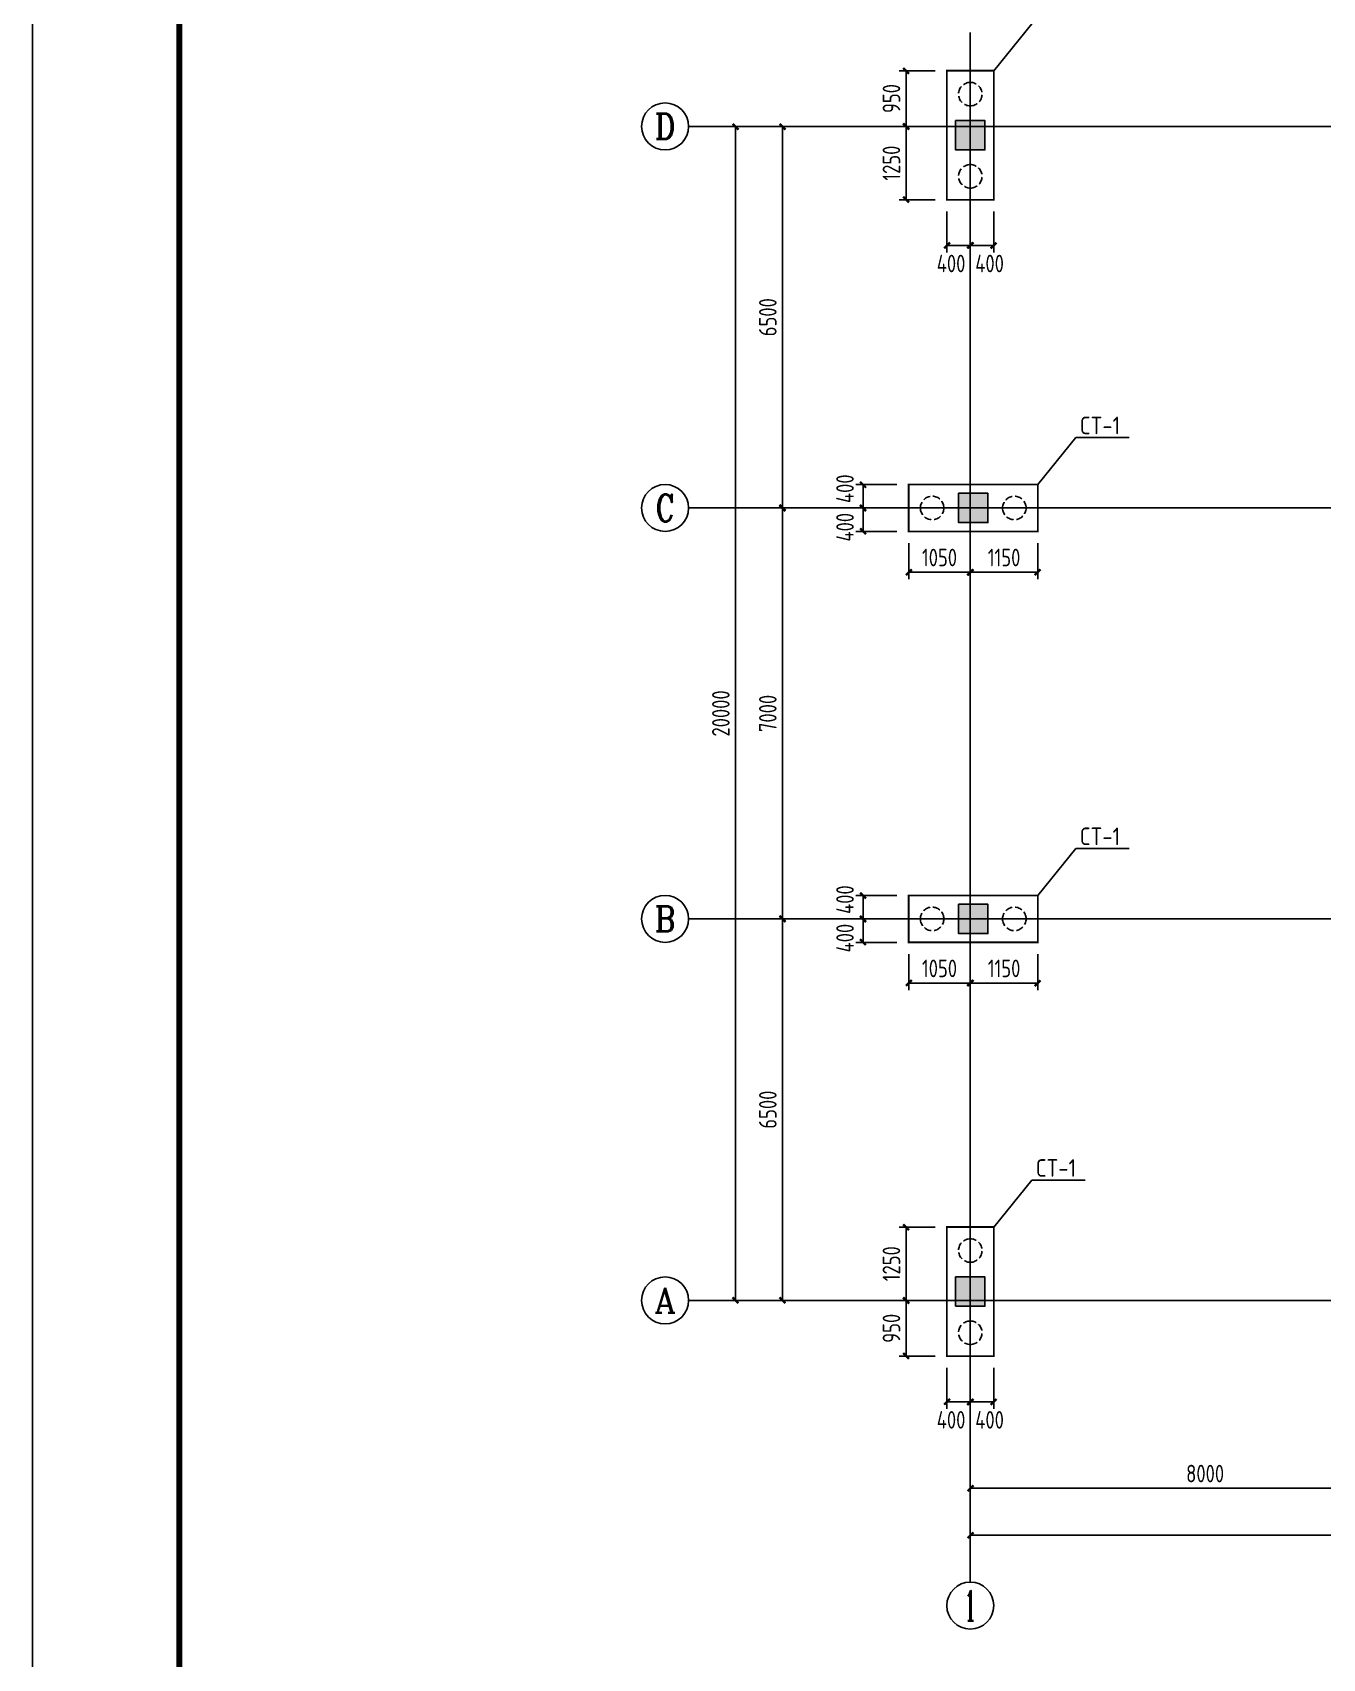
# Model space of a CAD drawing. Header units: millimetres. Extents: x 866561 to 877878, y 40199 to 44891.
# Drawn here: x 868454 to 868673.8, y 40424.7 to 40701.8 of the extents above; entities that cross this region are included whole.
import ezdxf
from ezdxf.enums import TextEntityAlignment as Align

# ---------------------------------------------------------------- set-up
doc = ezdxf.new("R2010")
doc.units = ezdxf.units.MM
doc.header["$LTSCALE"] = 1000
doc.header["$MEASUREMENT"] = 0
doc.linetypes.add('DASH', pattern=[0.35, 0.25, -0.1])
doc.linetypes.add('DOTE', pattern=[2.42, 2, -0.2, 0.02, -0.2])
for name, color, linetype in [('1507', 6, 'Continuous'), ('AXIS', 3, 'Continuous'), ('AXIS_TEXT', 7, 'Continuous'), ('DIM', 7, 'Continuous'), ('DOTE', 1, 'DOTE'), ('柱', 2, 'Continuous')]:
    doc.layers.add(name, color=color, linetype=linetype)
doc.layers.add('承台基础', color=23, linetype='Continuous', lineweight=18)
doc.styles.add('_TCH_AXIS', font='COMPLEX', dxfattribs={"bigfont": 'GBCBIG'})
doc.styles.add('COMPLEX', font='COMPLEX')
doc.styles.add('GBHZ', font='gbenor.shx', dxfattribs={"width": 0.9, "bigfont": 'gbcbig.shx'})
doc.styles.get("Standard").update_dxf_attribs({"font": 'gbenor.shx', "bigfont": 'gbcbig.shx'})
doc.dimstyles.new('Y100', dxfattribs={"dimscale": 0, "dimtxt": 3, "dimasz": 0.01, "dimexe": 1.2, "dimexo": 2, "dimgap": 1, "dimtad": 1, "dimdec": 0, "dimlfac": 100, "dimzin": 0, "dimdsep": 46, "dimtxsty": 'GBHZ', "dimblk": 'DX', "dimcen": 0.09, "dimdle": 1, "dimclrd": 7, "dimclre": 7, "dimclrt": 7, "dimadec": 0, "dimazin": 0, "dimtfac": 1, "dimtdec": 0, "dimtix": 1, "dimtmove": 2, "dimatfit": 3, "dimldrblk": 'DX', "dimfxl": 0, "dimtolj": 1, "dimtzin": 0, "dimarcsym": 0})

# ---------------------------------------------------------------- blocks, each defined once
blk = doc.blocks.new('_AXISO')
blk.add_circle((0, 0), 0.5)
at = {"layer": 'AXIS_TEXT', "style": 'COMPLEX', "width": 1.041667}
blk.add_attdef('A', text='', height=0.56, dxfattribs=at).set_placement((-0.25, -0.28), (0.25, -0.28), align=Align.FIT)
blk = doc.blocks.new('DX')
at = {"color": 0, "linetype": 'ByBlock', "const_width": 40}
blk.add_lwpolyline([(-54, -51), (46, 49)], dxfattribs=at)
blk = doc.blocks.new('*D1801')
at = {"layer": 'Defpoints', "color": 0, "transparency": 16777216}
for p in [(868613.77, 40469.75), (868693.77, 40469.75), (868693.77, 40453.75)]:
    blk.add_point(p, dxfattribs=at)
at = {"layer": 'dim', "color": 7, "lineweight": -2, "transparency": 16777216}
for p, q in [((868613.77, 40467.75), (868613.77, 40452.55)), ((868693.77, 40467.75), (868693.77, 40452.55)), ((868613.78, 40453.75), (868693.76, 40453.75))]:
    blk.add_line(p, q, dxfattribs=at)
at = {"layer": 'dim', "color": 7, "lineweight": -2, "transparency": 16777216, "xscale": 0.01, "yscale": 0.01, "zscale": 0.01, "rotation": 180}
blk.add_blockref('DX', (868613.77, 40453.75), dxfattribs=at)
at = {"layer": 'dim', "color": 7, "lineweight": -2, "transparency": 16777216, "xscale": 0.01, "yscale": 0.01, "zscale": 0.01}
blk.add_blockref('DX', (868693.77, 40453.75), dxfattribs=at)
at = {"layer": 'dim', "color": 7, "transparency": 16777216, "insert": (868653.77, 40456.25), "char_height": 3, "attachment_point": 5, "style": 'GBHZ'}
blk.add_mtext('\\A1;8000', dxfattribs=at)
blk = doc.blocks.new('*D1792')
at = {"layer": 'Defpoints', "color": 0, "transparency": 16777216}
for p in [(868613.77, 40469.75), (869093.77, 40469.75), (868613.77, 40445.75)]:
    blk.add_point(p, dxfattribs=at)
at = {"layer": 'dim', "color": 7, "lineweight": -2, "transparency": 16777216}
for p, q in [((868613.77, 40467.75), (868613.77, 40444.55)), ((869093.77, 40467.75), (869093.77, 40444.55)), ((869093.76, 40445.75), (868613.78, 40445.75))]:
    blk.add_line(p, q, dxfattribs=at)
at = {"layer": 'dim', "color": 7, "lineweight": -2, "transparency": 16777216, "xscale": 0.01, "yscale": 0.01, "zscale": 0.01, "rotation": 180}
blk.add_blockref('DX', (868613.77, 40445.75), dxfattribs=at)
at = {"layer": 'dim', "color": 7, "lineweight": -2, "transparency": 16777216, "xscale": 0.01, "yscale": 0.01, "zscale": 0.01}
blk.add_blockref('DX', (869093.77, 40445.75), dxfattribs=at)
at = {"layer": 'dim', "color": 7, "transparency": 16777216, "insert": (868853.77, 40448.25), "char_height": 3, "attachment_point": 5, "style": 'GBHZ'}
blk.add_mtext('\\A1;48000', dxfattribs=at)
blk = doc.blocks.new('*D1793')
at = {"layer": 'Defpoints', "color": 0, "transparency": 16777216}
for p in [(868581.77, 40550.75), (868597.77, 40550.75), (868597.77, 40485.75)]:
    blk.add_point(p, dxfattribs=at)
at = {"layer": 'dim', "color": 7, "lineweight": -2, "transparency": 16777216}
for p, q in [((868595.77, 40550.75), (868580.57, 40550.75)), ((868581.77, 40485.76), (868581.77, 40550.74)), ((868595.77, 40485.75), (868580.57, 40485.75))]:
    blk.add_line(p, q, dxfattribs=at)
at = {"layer": 'dim', "color": 7, "lineweight": -2, "transparency": 16777216, "xscale": 0.01, "yscale": 0.01, "zscale": 0.01}
for p, rotation in [((868581.77, 40550.75), 90), ((868581.77, 40485.75), 270)]:
    blk.add_blockref('DX', p, dxfattribs=dict(at, rotation=rotation))
at = {"layer": 'dim', "color": 7, "transparency": 16777216, "insert": (868579.27, 40518.25), "char_height": 3, "attachment_point": 5, "rotation": 90, "style": 'GBHZ'}
blk.add_mtext('\\A1;6500', dxfattribs=at)
blk = doc.blocks.new('*D1794')
at = {"layer": 'Defpoints', "color": 0, "transparency": 16777216}
for p in [(868581.77, 40620.75), (868597.77, 40620.75), (868597.77, 40550.75)]:
    blk.add_point(p, dxfattribs=at)
at = {"layer": 'dim', "color": 7, "lineweight": -2, "transparency": 16777216}
for p, q in [((868595.77, 40620.75), (868580.57, 40620.75)), ((868581.77, 40550.76), (868581.77, 40620.74)), ((868595.77, 40550.75), (868580.57, 40550.75))]:
    blk.add_line(p, q, dxfattribs=at)
at = {"layer": 'dim', "color": 7, "lineweight": -2, "transparency": 16777216, "xscale": 0.01, "yscale": 0.01, "zscale": 0.01}
for p, rotation in [((868581.77, 40620.75), 90), ((868581.77, 40550.75), 270)]:
    blk.add_blockref('DX', p, dxfattribs=dict(at, rotation=rotation))
at = {"layer": 'dim', "color": 7, "transparency": 16777216, "insert": (868579.27, 40585.75), "char_height": 3, "attachment_point": 5, "rotation": 90, "style": 'GBHZ'}
blk.add_mtext('\\A1;7000', dxfattribs=at)
blk = doc.blocks.new('*D1795')
at = {"layer": 'Defpoints', "color": 0, "transparency": 16777216}
for p in [(868581.77, 40685.75), (868597.77, 40685.75), (868597.77, 40620.75)]:
    blk.add_point(p, dxfattribs=at)
at = {"layer": 'dim', "color": 7, "lineweight": -2, "transparency": 16777216}
for p, q in [((868595.77, 40685.75), (868580.57, 40685.75)), ((868581.77, 40620.76), (868581.77, 40685.74)), ((868595.77, 40620.75), (868580.57, 40620.75))]:
    blk.add_line(p, q, dxfattribs=at)
at = {"layer": 'dim', "color": 7, "lineweight": -2, "transparency": 16777216, "xscale": 0.01, "yscale": 0.01, "zscale": 0.01}
for p, rotation in [((868581.77, 40685.75), 90), ((868581.77, 40620.75), 270)]:
    blk.add_blockref('DX', p, dxfattribs=dict(at, rotation=rotation))
at = {"layer": 'dim', "color": 7, "transparency": 16777216, "insert": (868579.27, 40653.25), "char_height": 3, "attachment_point": 5, "rotation": 90, "style": 'GBHZ'}
blk.add_mtext('\\A1;6500', dxfattribs=at)
blk = doc.blocks.new('*D1796')
at = {"layer": 'Defpoints', "color": 0, "transparency": 16777216}
for p in [(868597.77, 40685.75), (868573.77, 40485.75), (868597.77, 40485.75)]:
    blk.add_point(p, dxfattribs=at)
at = {"layer": 'dim', "color": 7, "lineweight": -2, "transparency": 16777216}
for p, q in [((868595.77, 40685.75), (868572.57, 40685.75)), ((868573.77, 40685.74), (868573.77, 40485.76)), ((868595.77, 40485.75), (868572.57, 40485.75))]:
    blk.add_line(p, q, dxfattribs=at)
at = {"layer": 'dim', "color": 7, "lineweight": -2, "transparency": 16777216, "xscale": 0.01, "yscale": 0.01, "zscale": 0.01}
for p, rotation in [((868573.77, 40685.75), 90), ((868573.77, 40485.75), 270)]:
    blk.add_blockref('DX', p, dxfattribs=dict(at, rotation=rotation))
at = {"layer": 'dim', "color": 7, "transparency": 16777216, "insert": (868571.27, 40585.75), "char_height": 3, "attachment_point": 5, "rotation": 90, "style": 'GBHZ'}
blk.add_mtext('\\A1;20000', dxfattribs=at)
blk = doc.blocks.new('*D1810')
at = {"layer": 'Defpoints', "color": 0, "transparency": 16777216}
for p in [(868595.49, 40550.75), (868603.27, 40550.75), (868603.27, 40546.75)]:
    blk.add_point(p, dxfattribs=at)
at = {"layer": 'DIM', "color": 7, "lineweight": -2, "transparency": 16777216}
for p, q in [((868601.27, 40550.75), (868594.29, 40550.75)), ((868595.49, 40546.76), (868595.49, 40550.74)), ((868601.27, 40546.75), (868594.29, 40546.75))]:
    blk.add_line(p, q, dxfattribs=at)
at = {"layer": 'DIM', "color": 7, "lineweight": -2, "transparency": 16777216, "xscale": 0.01, "yscale": 0.01, "zscale": 0.01}
for p, rotation in [((868595.49, 40550.75), 90), ((868595.49, 40546.75), 270)]:
    blk.add_blockref('DX', p, dxfattribs=dict(at, rotation=rotation))
at = {"layer": 'DIM', "color": 7, "transparency": 16777216, "insert": (868592.42, 40547.47), "char_height": 3, "attachment_point": 5, "rotation": 90, "style": 'GBHZ'}
blk.add_mtext('\\A1;400', dxfattribs=at)
blk = doc.blocks.new('*D1811')
at = {"layer": 'Defpoints', "color": 0, "transparency": 16777216}
for p in [(868603.27, 40554.75), (868595.49, 40550.75), (868603.27, 40550.75)]:
    blk.add_point(p, dxfattribs=at)
at = {"layer": 'DIM', "color": 7, "lineweight": -2, "transparency": 16777216}
for p, q in [((868601.27, 40554.75), (868594.29, 40554.75)), ((868595.49, 40554.74), (868595.49, 40550.76)), ((868601.27, 40550.75), (868594.29, 40550.75))]:
    blk.add_line(p, q, dxfattribs=at)
at = {"layer": 'DIM', "color": 7, "lineweight": -2, "transparency": 16777216, "xscale": 0.01, "yscale": 0.01, "zscale": 0.01}
for p, rotation in [((868595.49, 40554.75), 90), ((868595.49, 40550.75), 270)]:
    blk.add_blockref('DX', p, dxfattribs=dict(at, rotation=rotation))
at = {"layer": 'DIM', "color": 7, "transparency": 16777216, "insert": (868592.42, 40554.03), "char_height": 3, "attachment_point": 5, "rotation": 90, "style": 'GBHZ'}
blk.add_mtext('\\A1;400', dxfattribs=at)
blk = doc.blocks.new('*D1812')
at = {"layer": 'Defpoints', "color": 0, "transparency": 16777216}
for p in [(868603.27, 40546.75), (868613.77, 40546.75), (868613.77, 40539.81)]:
    blk.add_point(p, dxfattribs=at)
at = {"layer": 'DIM', "color": 7, "lineweight": -2, "transparency": 16777216}
for p, q in [((868603.27, 40544.75), (868603.27, 40538.61)), ((868613.77, 40544.75), (868613.77, 40538.61)), ((868603.28, 40539.81), (868613.76, 40539.81))]:
    blk.add_line(p, q, dxfattribs=at)
at = {"layer": 'DIM', "color": 7, "lineweight": -2, "transparency": 16777216, "xscale": 0.01, "yscale": 0.01, "zscale": 0.01, "rotation": 180}
blk.add_blockref('DX', (868603.27, 40539.81), dxfattribs=at)
at = {"layer": 'DIM', "color": 7, "lineweight": -2, "transparency": 16777216, "xscale": 0.01, "yscale": 0.01, "zscale": 0.01}
blk.add_blockref('DX', (868613.77, 40539.81), dxfattribs=at)
at = {"layer": 'DIM', "color": 7, "transparency": 16777216, "insert": (868608.52, 40542.31), "char_height": 3, "attachment_point": 5, "style": 'GBHZ'}
blk.add_mtext('\\A1;1050', dxfattribs=at)
blk = doc.blocks.new('*D1813')
at = {"layer": 'Defpoints', "color": 0, "transparency": 16777216}
for p in [(868613.77, 40546.75), (868625.27, 40546.75), (868625.27, 40539.81)]:
    blk.add_point(p, dxfattribs=at)
at = {"layer": 'DIM', "color": 7, "lineweight": -2, "transparency": 16777216}
for p, q in [((868613.77, 40544.75), (868613.77, 40538.61)), ((868625.27, 40544.75), (868625.27, 40538.61)), ((868613.78, 40539.81), (868625.26, 40539.81))]:
    blk.add_line(p, q, dxfattribs=at)
at = {"layer": 'DIM', "color": 7, "lineweight": -2, "transparency": 16777216, "xscale": 0.01, "yscale": 0.01, "zscale": 0.01, "rotation": 180}
blk.add_blockref('DX', (868613.77, 40539.81), dxfattribs=at)
at = {"layer": 'DIM', "color": 7, "lineweight": -2, "transparency": 16777216, "xscale": 0.01, "yscale": 0.01, "zscale": 0.01}
blk.add_blockref('DX', (868625.27, 40539.81), dxfattribs=at)
at = {"layer": 'DIM', "color": 7, "transparency": 16777216, "insert": (868619.52, 40542.31), "char_height": 3, "attachment_point": 5, "style": 'GBHZ'}
blk.add_mtext('\\A1;1150', dxfattribs=at)
blk = doc.blocks.new('*D1814')
at = {"layer": 'Defpoints', "color": 0, "transparency": 16777216}
for p in [(868613.77, 40476.25), (868617.77, 40476.25), (868613.77, 40468.47)]:
    blk.add_point(p, dxfattribs=at)
at = {"layer": 'DIM', "color": 7, "lineweight": -2, "transparency": 16777216}
for p, q in [((868613.77, 40474.25), (868613.77, 40467.27)), ((868617.77, 40474.25), (868617.77, 40467.27)), ((868617.76, 40468.47), (868613.78, 40468.47))]:
    blk.add_line(p, q, dxfattribs=at)
at = {"layer": 'DIM', "color": 7, "lineweight": -2, "transparency": 16777216, "xscale": 0.01, "yscale": 0.01, "zscale": 0.01, "rotation": 180}
blk.add_blockref('DX', (868613.77, 40468.47), dxfattribs=at)
at = {"layer": 'DIM', "color": 7, "lineweight": -2, "transparency": 16777216, "xscale": 0.01, "yscale": 0.01, "zscale": 0.01}
blk.add_blockref('DX', (868617.77, 40468.47), dxfattribs=at)
at = {"layer": 'DIM', "color": 7, "transparency": 16777216, "insert": (868617.05, 40465.4), "char_height": 3, "attachment_point": 5, "style": 'GBHZ'}
blk.add_mtext('\\A1;400', dxfattribs=at)
blk = doc.blocks.new('*D1815')
at = {"layer": 'Defpoints', "color": 0, "transparency": 16777216}
for p in [(868609.77, 40476.25), (868613.77, 40476.25), (868613.77, 40468.47)]:
    blk.add_point(p, dxfattribs=at)
at = {"layer": 'DIM', "color": 7, "lineweight": -2, "transparency": 16777216}
for p, q in [((868609.77, 40474.25), (868609.77, 40467.27)), ((868613.77, 40474.25), (868613.77, 40467.27)), ((868609.78, 40468.47), (868613.76, 40468.47))]:
    blk.add_line(p, q, dxfattribs=at)
at = {"layer": 'DIM', "color": 7, "lineweight": -2, "transparency": 16777216, "xscale": 0.01, "yscale": 0.01, "zscale": 0.01, "rotation": 180}
blk.add_blockref('DX', (868609.77, 40468.47), dxfattribs=at)
at = {"layer": 'DIM', "color": 7, "lineweight": -2, "transparency": 16777216, "xscale": 0.01, "yscale": 0.01, "zscale": 0.01}
blk.add_blockref('DX', (868613.77, 40468.47), dxfattribs=at)
at = {"layer": 'DIM', "color": 7, "transparency": 16777216, "insert": (868610.49, 40465.4), "char_height": 3, "attachment_point": 5, "style": 'GBHZ'}
blk.add_mtext('\\A1;400', dxfattribs=at)
blk = doc.blocks.new('*D1816')
at = {"layer": 'Defpoints', "color": 0, "transparency": 16777216}
for p in [(868602.83, 40485.75), (868609.77, 40485.75), (868609.77, 40476.25)]:
    blk.add_point(p, dxfattribs=at)
at = {"layer": 'DIM', "color": 7, "lineweight": -2, "transparency": 16777216}
for p, q in [((868607.77, 40485.75), (868601.63, 40485.75)), ((868602.83, 40476.26), (868602.83, 40485.74)), ((868607.77, 40476.25), (868601.63, 40476.25))]:
    blk.add_line(p, q, dxfattribs=at)
at = {"layer": 'DIM', "color": 7, "lineweight": -2, "transparency": 16777216, "xscale": 0.01, "yscale": 0.01, "zscale": 0.01}
for p, rotation in [((868602.83, 40485.75), 90), ((868602.83, 40476.25), 270)]:
    blk.add_blockref('DX', p, dxfattribs=dict(at, rotation=rotation))
at = {"layer": 'DIM', "color": 7, "transparency": 16777216, "insert": (868600.33, 40481), "char_height": 3, "attachment_point": 5, "rotation": 90, "style": 'GBHZ'}
blk.add_mtext('\\A1;950', dxfattribs=at)
blk = doc.blocks.new('*D1817')
at = {"layer": 'Defpoints', "color": 0, "transparency": 16777216}
for p in [(868602.83, 40498.25), (868609.77, 40498.25), (868609.77, 40485.75)]:
    blk.add_point(p, dxfattribs=at)
at = {"layer": 'DIM', "color": 7, "lineweight": -2, "transparency": 16777216}
for p, q in [((868607.77, 40498.25), (868601.63, 40498.25)), ((868602.83, 40485.76), (868602.83, 40498.24)), ((868607.77, 40485.75), (868601.63, 40485.75))]:
    blk.add_line(p, q, dxfattribs=at)
at = {"layer": 'DIM', "color": 7, "lineweight": -2, "transparency": 16777216, "xscale": 0.01, "yscale": 0.01, "zscale": 0.01}
for p, rotation in [((868602.83, 40498.25), 90), ((868602.83, 40485.75), 270)]:
    blk.add_blockref('DX', p, dxfattribs=dict(at, rotation=rotation))
at = {"layer": 'DIM', "color": 7, "transparency": 16777216, "insert": (868600.33, 40492), "char_height": 3, "attachment_point": 5, "rotation": 90, "style": 'GBHZ'}
blk.add_mtext('\\A1;1250', dxfattribs=at)
blk = doc.blocks.new('*D1842')
at = {"layer": 'Defpoints', "color": 0, "transparency": 16777216}
for p in [(868595.49, 40620.75), (868603.27, 40620.75), (868603.27, 40616.75)]:
    blk.add_point(p, dxfattribs=at)
at = {"layer": 'DIM', "color": 7, "lineweight": -2, "transparency": 16777216}
for p, q in [((868601.27, 40620.75), (868594.29, 40620.75)), ((868595.49, 40616.76), (868595.49, 40620.74)), ((868601.27, 40616.75), (868594.29, 40616.75))]:
    blk.add_line(p, q, dxfattribs=at)
at = {"layer": 'DIM', "color": 7, "lineweight": -2, "transparency": 16777216, "xscale": 0.01, "yscale": 0.01, "zscale": 0.01}
for p, rotation in [((868595.49, 40620.75), 90), ((868595.49, 40616.75), 270)]:
    blk.add_blockref('DX', p, dxfattribs=dict(at, rotation=rotation))
at = {"layer": 'DIM', "color": 7, "transparency": 16777216, "insert": (868592.42, 40617.47), "char_height": 3, "attachment_point": 5, "rotation": 90, "style": 'GBHZ'}
blk.add_mtext('\\A1;400', dxfattribs=at)
blk = doc.blocks.new('*D1843')
at = {"layer": 'Defpoints', "color": 0, "transparency": 16777216}
for p in [(868603.27, 40624.75), (868595.49, 40620.75), (868603.27, 40620.75)]:
    blk.add_point(p, dxfattribs=at)
at = {"layer": 'DIM', "color": 7, "lineweight": -2, "transparency": 16777216}
for p, q in [((868601.27, 40624.75), (868594.29, 40624.75)), ((868595.49, 40624.74), (868595.49, 40620.76)), ((868601.27, 40620.75), (868594.29, 40620.75))]:
    blk.add_line(p, q, dxfattribs=at)
at = {"layer": 'DIM', "color": 7, "lineweight": -2, "transparency": 16777216, "xscale": 0.01, "yscale": 0.01, "zscale": 0.01}
for p, rotation in [((868595.49, 40624.75), 90), ((868595.49, 40620.75), 270)]:
    blk.add_blockref('DX', p, dxfattribs=dict(at, rotation=rotation))
at = {"layer": 'DIM', "color": 7, "transparency": 16777216, "insert": (868592.42, 40624.03), "char_height": 3, "attachment_point": 5, "rotation": 90, "style": 'GBHZ'}
blk.add_mtext('\\A1;400', dxfattribs=at)
blk = doc.blocks.new('*D1844')
at = {"layer": 'Defpoints', "color": 0, "transparency": 16777216}
for p in [(868603.27, 40616.75), (868613.77, 40616.75), (868613.77, 40609.81)]:
    blk.add_point(p, dxfattribs=at)
at = {"layer": 'DIM', "color": 7, "lineweight": -2, "transparency": 16777216}
for p, q in [((868603.27, 40614.75), (868603.27, 40608.61)), ((868613.77, 40614.75), (868613.77, 40608.61)), ((868603.28, 40609.81), (868613.76, 40609.81))]:
    blk.add_line(p, q, dxfattribs=at)
at = {"layer": 'DIM', "color": 7, "lineweight": -2, "transparency": 16777216, "xscale": 0.01, "yscale": 0.01, "zscale": 0.01, "rotation": 180}
blk.add_blockref('DX', (868603.27, 40609.81), dxfattribs=at)
at = {"layer": 'DIM', "color": 7, "lineweight": -2, "transparency": 16777216, "xscale": 0.01, "yscale": 0.01, "zscale": 0.01}
blk.add_blockref('DX', (868613.77, 40609.81), dxfattribs=at)
at = {"layer": 'DIM', "color": 7, "transparency": 16777216, "insert": (868608.52, 40612.31), "char_height": 3, "attachment_point": 5, "style": 'GBHZ'}
blk.add_mtext('\\A1;1050', dxfattribs=at)
blk = doc.blocks.new('*D1845')
at = {"layer": 'Defpoints', "color": 0, "transparency": 16777216}
for p in [(868613.77, 40616.75), (868625.27, 40616.75), (868625.27, 40609.81)]:
    blk.add_point(p, dxfattribs=at)
at = {"layer": 'DIM', "color": 7, "lineweight": -2, "transparency": 16777216}
for p, q in [((868613.77, 40614.75), (868613.77, 40608.61)), ((868625.27, 40614.75), (868625.27, 40608.61)), ((868613.78, 40609.81), (868625.26, 40609.81))]:
    blk.add_line(p, q, dxfattribs=at)
at = {"layer": 'DIM', "color": 7, "lineweight": -2, "transparency": 16777216, "xscale": 0.01, "yscale": 0.01, "zscale": 0.01, "rotation": 180}
blk.add_blockref('DX', (868613.77, 40609.81), dxfattribs=at)
at = {"layer": 'DIM', "color": 7, "lineweight": -2, "transparency": 16777216, "xscale": 0.01, "yscale": 0.01, "zscale": 0.01}
blk.add_blockref('DX', (868625.27, 40609.81), dxfattribs=at)
at = {"layer": 'DIM', "color": 7, "transparency": 16777216, "insert": (868619.52, 40612.31), "char_height": 3, "attachment_point": 5, "style": 'GBHZ'}
blk.add_mtext('\\A1;1150', dxfattribs=at)
blk = doc.blocks.new('*D1854')
at = {"layer": 'Defpoints', "color": 0, "transparency": 16777216}
for p in [(868613.77, 40673.25), (868617.77, 40673.25), (868613.77, 40665.47)]:
    blk.add_point(p, dxfattribs=at)
at = {"layer": 'DIM', "color": 7, "lineweight": -2, "transparency": 16777216}
for p, q in [((868613.77, 40671.25), (868613.77, 40664.27)), ((868617.77, 40671.25), (868617.77, 40664.27)), ((868617.76, 40665.47), (868613.78, 40665.47))]:
    blk.add_line(p, q, dxfattribs=at)
at = {"layer": 'DIM', "color": 7, "lineweight": -2, "transparency": 16777216, "xscale": 0.01, "yscale": 0.01, "zscale": 0.01, "rotation": 180}
blk.add_blockref('DX', (868613.77, 40665.47), dxfattribs=at)
at = {"layer": 'DIM', "color": 7, "lineweight": -2, "transparency": 16777216, "xscale": 0.01, "yscale": 0.01, "zscale": 0.01}
blk.add_blockref('DX', (868617.77, 40665.47), dxfattribs=at)
at = {"layer": 'DIM', "color": 7, "transparency": 16777216, "insert": (868617.05, 40662.4), "char_height": 3, "attachment_point": 5, "style": 'GBHZ'}
blk.add_mtext('\\A1;400', dxfattribs=at)
blk = doc.blocks.new('*D1855')
at = {"layer": 'Defpoints', "color": 0, "transparency": 16777216}
for p in [(868609.77, 40673.25), (868613.77, 40673.25), (868613.77, 40665.47)]:
    blk.add_point(p, dxfattribs=at)
at = {"layer": 'DIM', "color": 7, "lineweight": -2, "transparency": 16777216}
for p, q in [((868609.77, 40671.25), (868609.77, 40664.27)), ((868613.77, 40671.25), (868613.77, 40664.27)), ((868609.78, 40665.47), (868613.76, 40665.47))]:
    blk.add_line(p, q, dxfattribs=at)
at = {"layer": 'DIM', "color": 7, "lineweight": -2, "transparency": 16777216, "xscale": 0.01, "yscale": 0.01, "zscale": 0.01, "rotation": 180}
blk.add_blockref('DX', (868609.77, 40665.47), dxfattribs=at)
at = {"layer": 'DIM', "color": 7, "lineweight": -2, "transparency": 16777216, "xscale": 0.01, "yscale": 0.01, "zscale": 0.01}
blk.add_blockref('DX', (868613.77, 40665.47), dxfattribs=at)
at = {"layer": 'DIM', "color": 7, "transparency": 16777216, "insert": (868610.49, 40662.4), "char_height": 3, "attachment_point": 5, "style": 'GBHZ'}
blk.add_mtext('\\A1;400', dxfattribs=at)
blk = doc.blocks.new('*D1856')
at = {"layer": 'Defpoints', "color": 0, "transparency": 16777216}
for p in [(868609.77, 40695.25), (868602.83, 40685.75), (868609.77, 40685.75)]:
    blk.add_point(p, dxfattribs=at)
at = {"layer": 'DIM', "color": 7, "lineweight": -2, "transparency": 16777216}
for p, q in [((868607.77, 40695.25), (868601.63, 40695.25)), ((868602.83, 40695.24), (868602.83, 40685.76)), ((868607.77, 40685.75), (868601.63, 40685.75))]:
    blk.add_line(p, q, dxfattribs=at)
at = {"layer": 'DIM', "color": 7, "lineweight": -2, "transparency": 16777216, "xscale": 0.01, "yscale": 0.01, "zscale": 0.01}
for p, rotation in [((868602.83, 40695.25), 90), ((868602.83, 40685.75), 270)]:
    blk.add_blockref('DX', p, dxfattribs=dict(at, rotation=rotation))
at = {"layer": 'DIM', "color": 7, "transparency": 16777216, "insert": (868600.33, 40690.5), "char_height": 3, "attachment_point": 5, "rotation": 90, "style": 'GBHZ'}
blk.add_mtext('\\A1;950', dxfattribs=at)
blk = doc.blocks.new('*D1857')
at = {"layer": 'Defpoints', "color": 0, "transparency": 16777216}
for p in [(868609.77, 40685.75), (868602.83, 40673.25), (868609.77, 40673.25)]:
    blk.add_point(p, dxfattribs=at)
at = {"layer": 'DIM', "color": 7, "lineweight": -2, "transparency": 16777216}
for p, q in [((868607.77, 40685.75), (868601.63, 40685.75)), ((868602.83, 40685.74), (868602.83, 40673.26)), ((868607.77, 40673.25), (868601.63, 40673.25))]:
    blk.add_line(p, q, dxfattribs=at)
at = {"layer": 'DIM', "color": 7, "lineweight": -2, "transparency": 16777216, "xscale": 0.01, "yscale": 0.01, "zscale": 0.01}
for p, rotation in [((868602.83, 40685.75), 90), ((868602.83, 40673.25), 270)]:
    blk.add_blockref('DX', p, dxfattribs=dict(at, rotation=rotation))
at = {"layer": 'DIM', "color": 7, "transparency": 16777216, "insert": (868600.33, 40679.5), "char_height": 3, "attachment_point": 5, "rotation": 90, "style": 'GBHZ'}
blk.add_mtext('\\A1;1250', dxfattribs=at)

msp = doc.modelspace()

# ---------------------------------------------------------------- linework, layer by layer
for p, q in [((868454.005, 40201.355), (868454.005, 40795.355)), ((868454.005, 40795.355), (868454.005, 40201.355))]:
    msp.add_line(p, q)
at = {"color": 0, "const_width": 1}
msp.add_lwpolyline([(869285.005, 40211.355), (868479.005, 40211.355), (868479.005, 40785.355), (869285.005, 40785.355)], close=True, dxfattribs=at)
for points in [[(868611.267, 40686.753), (868611.267, 40681.753), (868616.267, 40681.753), (868616.267, 40686.753)], [(868611.767, 40623.253), (868616.767, 40623.253), (868616.767, 40618.253), (868611.767, 40618.253)], [(868611.767, 40553.253), (868616.767, 40553.253), (868616.767, 40548.253), (868611.767, 40548.253)], [(868611.267, 40484.753), (868611.267, 40489.753), (868616.267, 40489.753), (868616.267, 40484.753)]]:
    msp.add_lwpolyline(points, close=True)
at = {"layer": '1507', "linetype": 'DASH', "ltscale": 0.005}
for points in [[(868613.767, 40693.253, -1), (868613.767, 40689.253, -1)], [(868613.767, 40679.253, -1), (868613.767, 40675.253, -1)], [(868605.267, 40620.753, 1), (868609.267, 40620.753, 1)], [(868619.267, 40620.753, 1), (868623.267, 40620.753, 1)], [(868605.267, 40550.753, 1), (868609.267, 40550.753, 1)], [(868619.267, 40550.753, 1), (868623.267, 40550.753, 1)], [(868613.767, 40492.253, 1), (868613.767, 40496.253, 1)], [(868613.767, 40478.253, 1), (868613.767, 40482.253, 1)]]:
    msp.add_lwpolyline(points, format="xyb", close=True, dxfattribs=at)
at = {"layer": 'AXIS', "color": 0}
for p, q in [((868597.767, 40685.753), (868565.767, 40685.753)), ((868597.767, 40620.753), (868565.767, 40620.753)), ((868597.767, 40550.753), (868565.767, 40550.753)), ((868597.767, 40485.753), (868565.767, 40485.753)), ((868613.767, 40469.753), (868613.767, 40437.753))]:
    msp.add_line(p, q, dxfattribs=at)
at = {"layer": 'DIM', "linetype": 'ByBlock'}
for p, q in [((868617.767, 40695.253), (868624.242, 40703.25)), ((868625.267, 40624.753), (868631.742, 40632.75)), ((868631.742, 40632.75), (868640.811, 40632.75)), ((868625.267, 40554.753), (868631.742, 40562.75)), ((868631.742, 40562.75), (868640.811, 40562.75)), ((868617.767, 40498.253), (868624.242, 40506.25)), ((868624.242, 40506.25), (868633.311, 40506.25))]:
    msp.add_line(p, q, dxfattribs=at)
at = {"layer": 'DOTE', "linetype": 'DOTE'}
for p, q in [((868613.767, 40469.753), (868613.767, 40701.753)), ((868597.767, 40685.753), (869109.767, 40685.753)), ((868597.767, 40620.753), (869109.767, 40620.753)), ((868597.767, 40550.753), (869109.767, 40550.753)), ((869109.767, 40485.753), (868597.767, 40485.753))]:
    msp.add_line(p, q, dxfattribs=at)
at = {"layer": '承台基础', "color": 2, "ltscale": 0.006, "const_width": 0.3}
for points in [[(868617.767, 40695.253), (868617.767, 40673.253), (868609.767, 40673.253), (868609.767, 40695.253)], [(868603.267, 40616.753), (868625.267, 40616.753), (868625.267, 40624.753), (868603.267, 40624.753)], [(868603.267, 40546.753), (868625.267, 40546.753), (868625.267, 40554.753), (868603.267, 40554.753)], [(868617.767, 40476.253), (868617.767, 40498.253), (868609.767, 40498.253), (868609.767, 40476.253)]]:
    msp.add_lwpolyline(points, close=True, dxfattribs=at)
at = {"layer": '柱'}
for points in [[(868611.267, 40686.753), (868616.267, 40686.753), (868611.267, 40681.753), (868616.267, 40681.753)], [(868611.767, 40623.253), (868611.767, 40618.253), (868616.767, 40623.253), (868616.767, 40618.253)], [(868611.767, 40553.253), (868611.767, 40548.253), (868616.767, 40553.253), (868616.767, 40548.253)], [(868611.267, 40484.753), (868616.267, 40484.753), (868611.267, 40489.753), (868616.267, 40489.753)]]:
    msp.add_solid(points, dxfattribs=at)

# ---------------------------------------------------------------- block references
at = {"layer": 'AXIS', "color": 0}
ref = msp.add_blockref('_AXISO', (868561.767, 40685.753), dxfattribs=dict(at, xscale=8, yscale=8, zscale=8))
ref.add_attrib('A', 'D', dxfattribs={"layer": 'AXIS_TEXT', "color": 0, "height": 4.353, "style": '_TCH_AXIS'}).set_placement((868560.005, 40683.577), (868563.529, 40683.577), align=Align.FIT)
ref = msp.add_blockref('_AXISO', (868561.767, 40620.753), dxfattribs=dict(at, xscale=8, yscale=8, zscale=8))
ref.add_attrib('A', 'C', dxfattribs={"layer": 'AXIS_TEXT', "color": 0, "height": 4.557, "style": '_TCH_AXIS'}).set_placement((868560.139, 40618.474), (868563.394, 40618.474), align=Align.FIT)
ref = msp.add_blockref('_AXISO', (868561.767, 40550.753), dxfattribs=dict(at, xscale=8, yscale=8, zscale=8))
ref.add_attrib('A', 'B', dxfattribs={"layer": 'AXIS_TEXT', "color": 0, "height": 4.353, "style": '_TCH_AXIS'}).set_placement((868560.005, 40548.577), (868563.529, 40548.577), align=Align.FIT)
ref = msp.add_blockref('_AXISO', (868561.767, 40485.753), dxfattribs=dict(at, xscale=8, yscale=8, zscale=8))
ref.add_attrib('A', 'A', dxfattribs={"layer": 'AXIS_TEXT', "color": 0, "height": 4.252, "style": '_TCH_AXIS'}).set_placement((868559.945, 40483.627), (868563.589, 40483.627), align=Align.FIT)
ref = msp.add_blockref('_AXISO', (868613.767, 40433.753), dxfattribs=dict(at, xscale=8, yscale=8, zscale=8))
ref.add_attrib('A', '1', dxfattribs={"layer": 'AXIS_TEXT', "color": 0, "height": 5.147, "style": '_TCH_AXIS'}).set_placement((868612.664, 40431.179), (868614.87, 40431.179), align=Align.FIT)

# ---------------------------------------------------------------- texts
at = {"layer": 'DIM', "linetype": 'ByBlock'}
for p in [(868632.416, 40633.312), (868632.416, 40563.312), (868624.916, 40506.812)]:
    msp.add_text('CT-1', height=3, dxfattribs=at).set_placement(p)

# ---------------------------------------------------------------- dimensions: what is measured, and where the dimension line sits
at = {"layer": 'DIM'}
for base, p1, p2, angle, picture, middle in [((868602.826, 40685.753), (868609.767, 40695.253), (868609.767, 40685.753), 270, '*D1856', (868600.326, 40690.503)), ((868602.826, 40673.253), (868609.767, 40685.753), (868609.767, 40673.253), 270, '*D1857', (868600.326, 40679.503)), ((868602.826, 40498.253), (868609.767, 40485.753), (868609.767, 40498.253), 90, '*D1817', (868600.326, 40492.003)), ((868602.826, 40485.753), (868609.767, 40476.253), (868609.767, 40485.753), 90, '*D1816', (868600.326, 40481.003))]:
    dim = msp.add_linear_dim(base=base, p1=p1, p2=p2, angle=angle, dimstyle='Y100', override={"dimscale": 1, "dimfxl": 2}, dxfattribs=at)
    dim.commit()
    dim.dimension.update_dxf_attribs({"geometry": picture, "text_midpoint": middle})
at = {"layer": 'dim'}
for base, p1, p2, picture, middle in [((868573.767, 40485.753), (868597.767, 40685.753), (868597.767, 40485.753), '*D1796', (868571.267, 40585.753)), ((868581.767, 40685.753), (868597.767, 40620.753), (868597.767, 40685.753), '*D1795', (868579.267, 40653.253)), ((868581.767, 40620.753), (868597.767, 40550.753), (868597.767, 40620.753), '*D1794', (868579.267, 40585.753)), ((868581.767, 40550.753), (868597.767, 40485.753), (868597.767, 40550.753), '*D1793', (868579.267, 40518.253))]:
    dim = msp.add_linear_dim(base=base, p1=p1, p2=p2, angle=90, dimstyle='Y100', override={"dimscale": 1, "dimfxl": 2}, dxfattribs=at)
    dim.commit()
    dim.dimension.update_dxf_attribs({"geometry": picture, "text_midpoint": middle})
at = {"layer": 'DIM'}
for base, p1, p2, picture, middle in [((868613.767, 40665.472), (868609.767, 40673.253), (868613.767, 40673.253), '*D1855', (868610.489, 40662.405)), ((868613.767, 40468.472), (868609.767, 40476.253), (868613.767, 40476.253), '*D1815', (868610.489, 40465.405))]:
    dim = msp.add_linear_dim(base=base, p1=p1, p2=p2, dimstyle='Y100', override={"dimscale": 1, "dimfxl": 2}, dxfattribs=at)
    dim.commit()
    dim.dimension.update_dxf_attribs({"geometry": picture, "text_midpoint": middle, "dimtype": 160})
for base, p1, p2, angle, picture, middle in [((868613.767, 40665.472), (868617.767, 40673.253), (868613.767, 40673.253), 180, '*D1854', (868617.045, 40662.405)), ((868595.486, 40620.753), (868603.267, 40624.753), (868603.267, 40620.753), 270, '*D1843', (868592.419, 40624.031)), ((868595.486, 40620.753), (868603.267, 40616.753), (868603.267, 40620.753), 90, '*D1842', (868592.419, 40617.475)), ((868595.486, 40550.753), (868603.267, 40554.753), (868603.267, 40550.753), 270, '*D1811', (868592.419, 40554.031)), ((868595.486, 40550.753), (868603.267, 40546.753), (868603.267, 40550.753), 90, '*D1810', (868592.419, 40547.475)), ((868613.767, 40468.472), (868617.767, 40476.253), (868613.767, 40476.253), 180, '*D1814', (868617.045, 40465.405))]:
    dim = msp.add_linear_dim(base=base, p1=p1, p2=p2, angle=angle, dimstyle='Y100', override={"dimscale": 1, "dimfxl": 2}, dxfattribs=at)
    dim.commit()
    dim.dimension.update_dxf_attribs({"geometry": picture, "text_midpoint": middle, "dimtype": 160})
for base, p1, p2, picture, middle in [((868613.767, 40609.812), (868603.267, 40616.753), (868613.767, 40616.753), '*D1844', (868608.517, 40612.312)), ((868625.267, 40609.812), (868613.767, 40616.753), (868625.267, 40616.753), '*D1845', (868619.517, 40612.312)), ((868613.767, 40539.812), (868603.267, 40546.753), (868613.767, 40546.753), '*D1812', (868608.517, 40542.312)), ((868625.267, 40539.812), (868613.767, 40546.753), (868625.267, 40546.753), '*D1813', (868619.517, 40542.312))]:
    dim = msp.add_linear_dim(base=base, p1=p1, p2=p2, dimstyle='Y100', override={"dimscale": 1, "dimfxl": 2}, dxfattribs=at)
    dim.commit()
    dim.dimension.update_dxf_attribs({"geometry": picture, "text_midpoint": middle})
at = {"layer": 'dim'}
for base, p1, p2, picture, middle in [((868693.767, 40453.753), (868613.767, 40469.753), (868693.767, 40469.753), '*D1801', (868653.767, 40456.253)), ((868613.767, 40445.753), (869093.767, 40469.753), (868613.767, 40469.753), '*D1792', (868853.767, 40448.253))]:
    dim = msp.add_linear_dim(base=base, p1=p1, p2=p2, dimstyle='Y100', override={"dimscale": 1, "dimfxl": 2}, dxfattribs=at)
    dim.commit()
    dim.dimension.update_dxf_attribs({"geometry": picture, "text_midpoint": middle})

doc.saveas('drawing.dxf')
